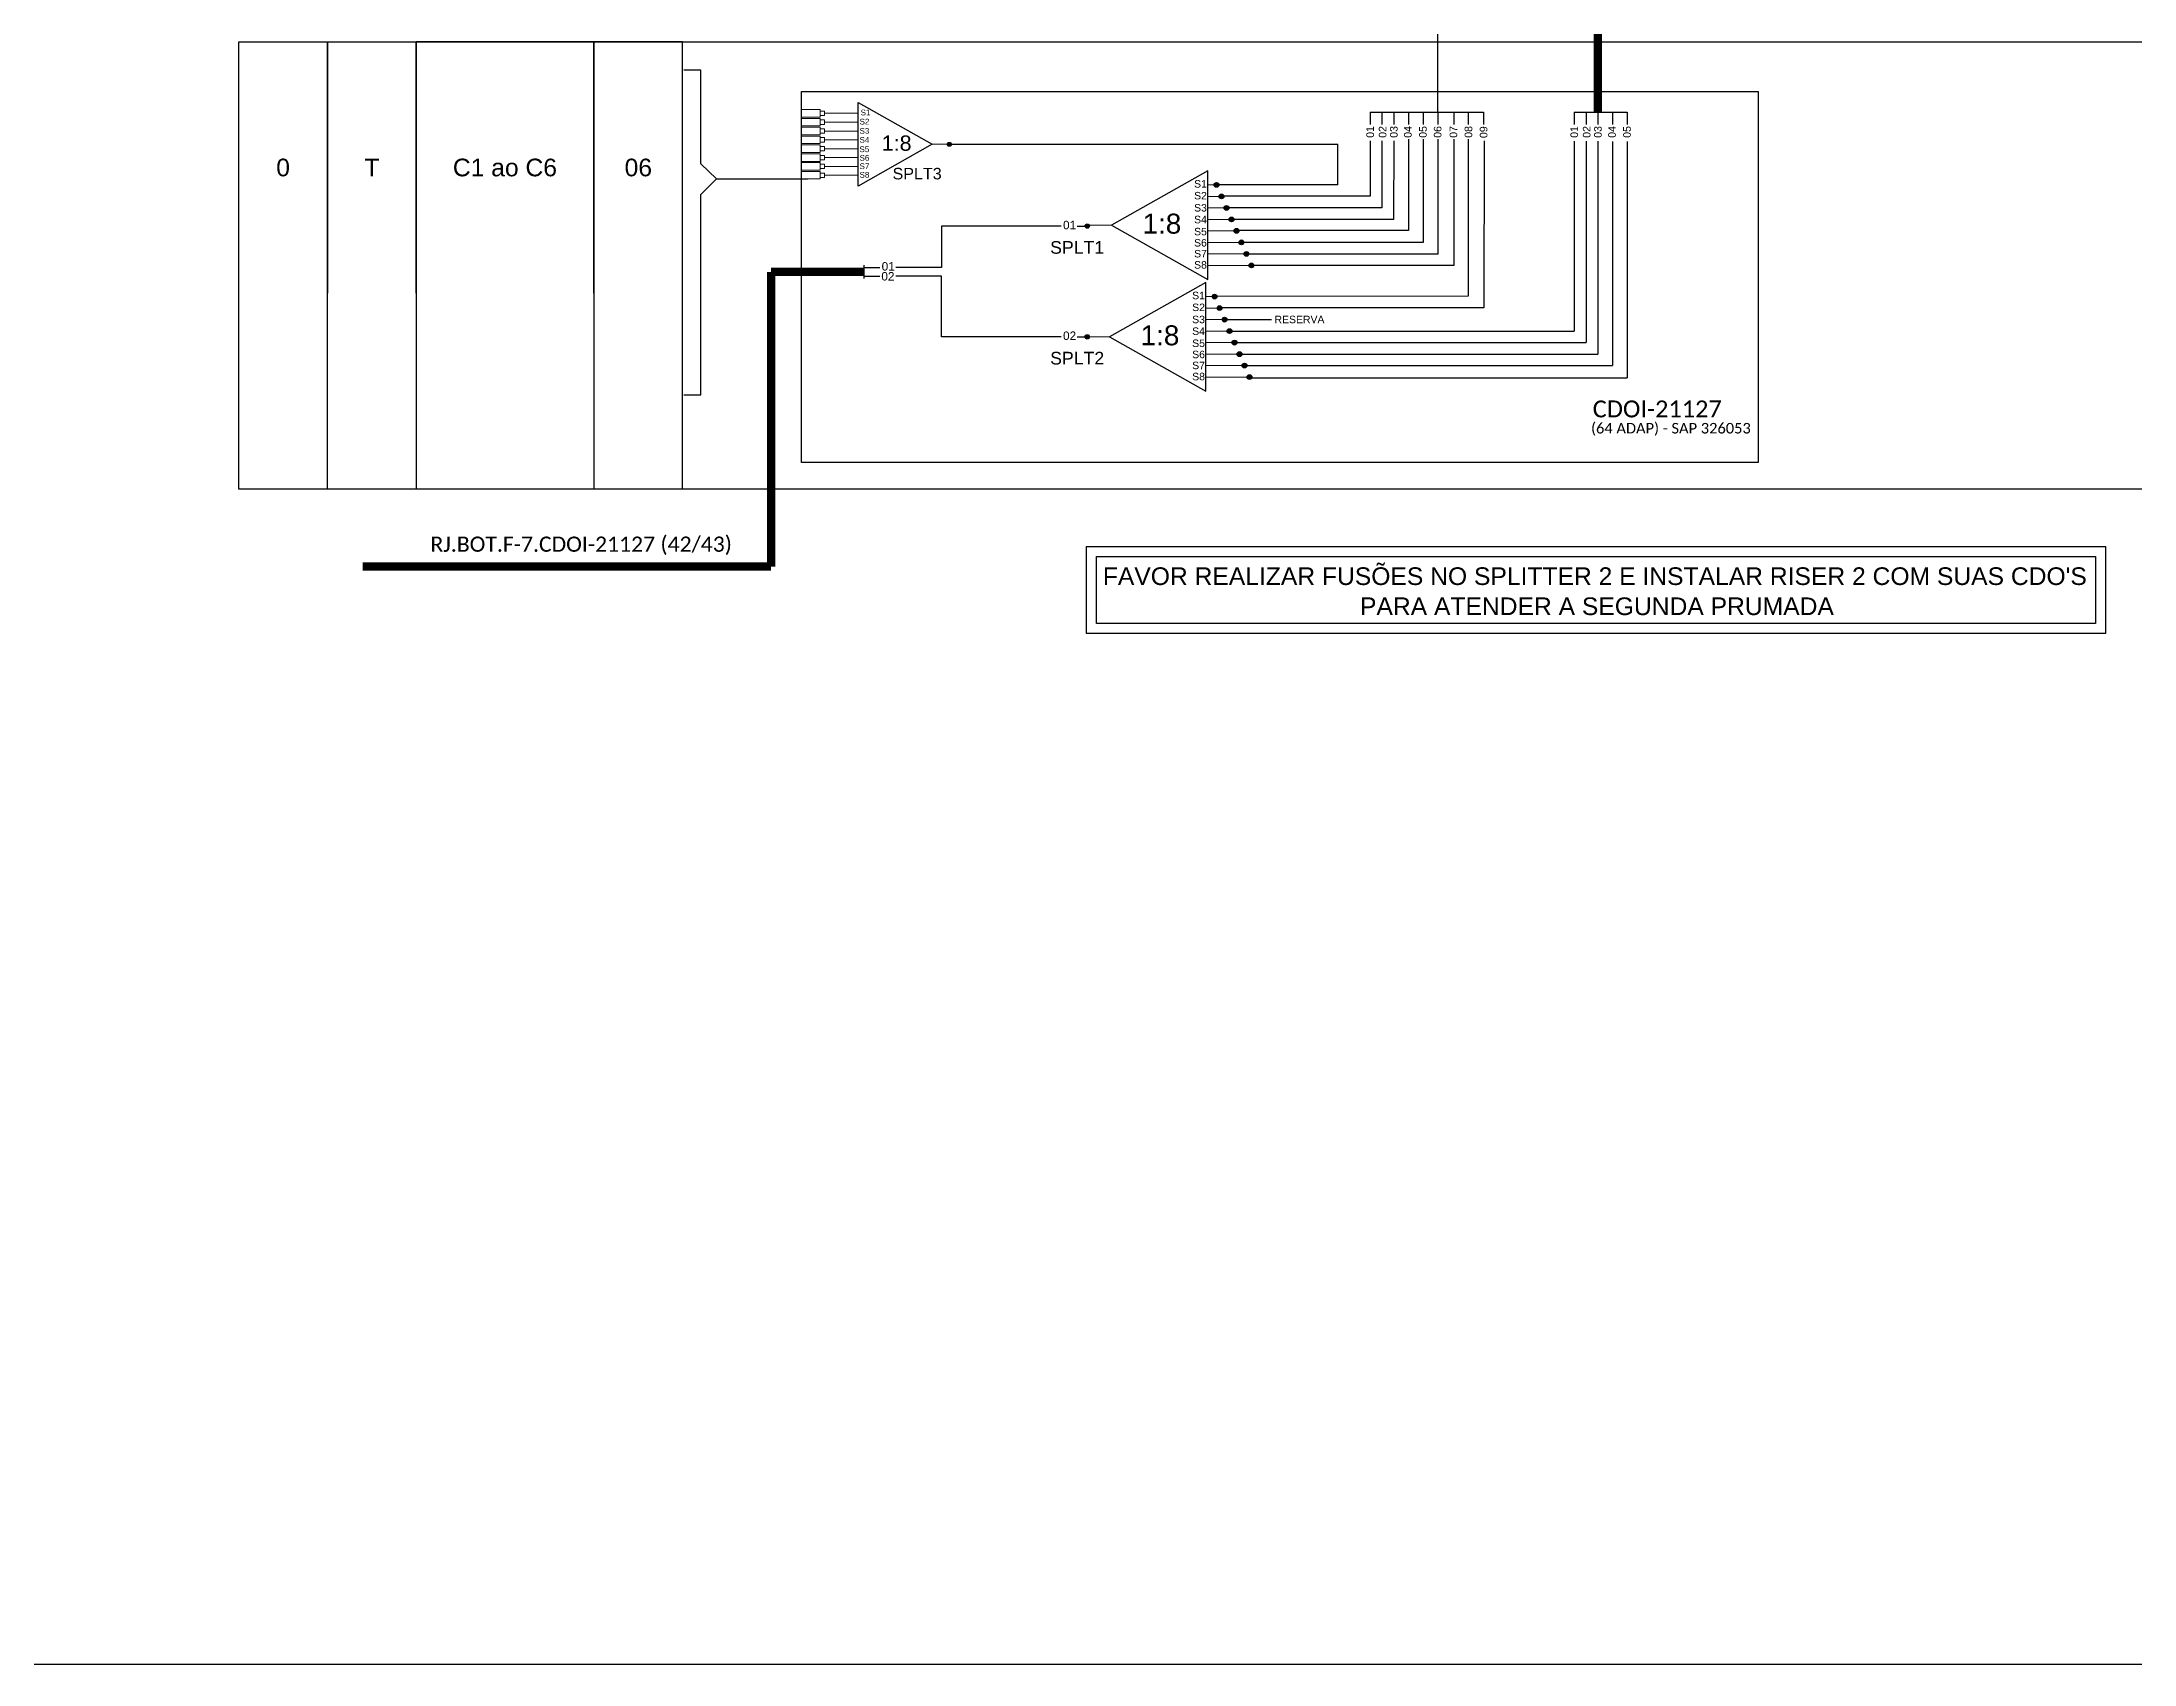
# Model space of a CAD drawing. Extents: x -89 to 1696, y 705 to 1299.
# Drawn here: x 1276.3 to 1549, y 705 to 916.4 of the extents above; entities that cross this region are included whole.
import ezdxf
from ezdxf.enums import TextEntityAlignment as Align

# ---------------------------------------------------------------- set-up
doc = ezdxf.new("R2010")
doc.units = 0
doc.styles.add('ARIAL', font='arial.ttf')
doc.styles.add('WMF-Calibri0', font='calibri.ttf')

msp = doc.modelspace()

# ---------------------------------------------------------------- hatches: boundary and pattern name
h = msp.add_hatch(color=256)
h.dxf.hatch_style = 1
edge = h.paths.add_edge_path()
edge.add_arc((1394.57, 903.05), 0.256, 0, 360)
h = msp.add_hatch(color=0)
h.dxf.hatch_style = 1
edge = h.paths.add_edge_path()
edge.add_arc((1429.39, 897.76), 0.314, 0, 360)
h = msp.add_hatch(color=0)
h.dxf.hatch_style = 1
edge = h.paths.add_edge_path()
edge.add_arc((1430.04, 896.26), 0.314, 0, 360)
h = msp.add_hatch(color=0)
h.dxf.hatch_style = 1
edge = h.paths.add_edge_path()
edge.add_arc((1430.69, 894.76), 0.314, 0, 360)
h = msp.add_hatch(color=256)
h.dxf.hatch_style = 1
edge = h.paths.add_edge_path()
edge.add_arc((1412.54, 892.39), 0.282, 0, 360)
h = msp.add_hatch(color=0)
h.dxf.hatch_style = 1
edge = h.paths.add_edge_path()
edge.add_arc((1431.34, 893.26), 0.314, 0, 360)
h = msp.add_hatch(color=0)
h.dxf.hatch_style = 1
edge = h.paths.add_edge_path()
edge.add_arc((1431.99, 891.77), 0.314, 0, 360)
h = msp.add_hatch(color=0)
h.dxf.hatch_style = 1
edge = h.paths.add_edge_path()
edge.add_arc((1432.64, 890.27), 0.314, 0, 360)
h = msp.add_hatch(color=0)
h.dxf.hatch_style = 1
edge = h.paths.add_edge_path()
edge.add_arc((1433.29, 888.77), 0.314, 0, 360)
h = msp.add_hatch(color=0)
h.dxf.hatch_style = 1
edge = h.paths.add_edge_path()
edge.add_arc((1433.94, 887.27), 0.314, 0, 360)
h = msp.add_hatch(color=0)
h.dxf.hatch_style = 1
edge = h.paths.add_edge_path()
edge.add_arc((1429.14, 883.21), 0.314, 0, 360)
h = msp.add_hatch(color=0)
h.dxf.hatch_style = 1
edge = h.paths.add_edge_path()
edge.add_arc((1429.79, 881.71), 0.314, 0, 360)
h = msp.add_hatch(color=0)
h.dxf.hatch_style = 1
edge = h.paths.add_edge_path()
edge.add_arc((1412.54, 877.96), 0.282, 0, 360)
h = msp.add_hatch(color=0)
h.dxf.hatch_style = 1
edge = h.paths.add_edge_path()
edge.add_arc((1430.44, 880.21), 0.314, 0, 360)
h = msp.add_hatch(color=3)
h.dxf.hatch_style = 1
edge = h.paths.add_edge_path()
edge.add_arc((1431.09, 878.71), 0.314, 0, 360)
h = msp.add_hatch(color=3)
h.dxf.hatch_style = 1
edge = h.paths.add_edge_path()
edge.add_arc((1431.74, 877.21), 0.314, 0, 360)
h = msp.add_hatch(color=3)
h.dxf.hatch_style = 1
edge = h.paths.add_edge_path()
edge.add_arc((1432.39, 875.71), 0.314, 0, 360)
h = msp.add_hatch(color=3)
h.dxf.hatch_style = 1
edge = h.paths.add_edge_path()
edge.add_arc((1433.04, 874.22), 0.314, 0, 360)
h = msp.add_hatch(color=3)
h.dxf.hatch_style = 1
edge = h.paths.add_edge_path()
edge.add_arc((1433.69, 872.72), 0.314, 0, 360)

# ---------------------------------------------------------------- linework, layer by layer
at = {"color": 0}
msp.add_line((1458.23, 907.22), (1458.23, 919.91), dxfattribs=at)
for p, q in [((1301.94, 916.4), (1313.51, 916.4)), ((1301.94, 858.12), (1301.94, 916.4)), ((1313.51, 916.4), (1325.08, 916.4)), ((1313.51, 858.12), (1313.51, 916.4)), ((1313.51, 916.4), (1313.51, 883.65)), ((1325.08, 916.4), (1558.7, 916.4)), ((1325.08, 883.65), (1325.08, 916.4)), ((1348.23, 916.4), (1325.08, 916.4)), ((1325.08, 916.4), (1325.08, 858.12)), ((1325.08, 916.4), (1325.08, 883.65)), ((1359.8, 916.4), (1348.23, 916.4)), ((1348.23, 916.4), (1348.23, 858.12)), ((1348.23, 883.65), (1348.23, 916.4)), ((1359.8, 858.12), (1359.8, 916.4)), ((1307.53, 858.12), (1301.94, 858.12)), ((1319.1, 858.12), (1307.53, 858.12)), ((1552.72, 858.12), (1319.1, 858.12))]:
    msp.add_line(p, q)
at = {"color": 5}
for p, q in [((1375.29, 909.95), (1500, 909.95)), ((1375.29, 861.57), (1375.29, 909.95)), ((1500, 909.95), (1500, 861.57)), ((1500, 861.57), (1375.29, 861.57))]:
    msp.add_line(p, q, dxfattribs=at)
at = {"color": 3}
msp.add_line((1383.44, 886.98), (1385.49, 886.98), dxfattribs=at)
at = {"color": 2}
for p, q in [((1393.56, 885.88), (1387.61, 885.88)), ((1393.56, 877.96), (1393.56, 885.88)), ((1409.15, 877.96), (1393.56, 877.96))]:
    msp.add_line(p, q, dxfattribs=at)
for points in [[(857, 705.02), (1695.56, 705.02), (1695.56, 1299.02), (857, 1299.02), (857, 705.02)], [(1382.68, 908.5), (1392.34, 903.05), (1382.68, 897.61), (1382.68, 908.5)], [(1428.25, 899.6), (1415.69, 892.51), (1428.25, 885.43), (1428.25, 899.6)], [(1383.44, 887.29), (1383.44, 885.57)]]:
    msp.add_lwpolyline(points)
at = {"color": 6, "const_width": 1.1}
msp.add_lwpolyline([(1479.09, 919.91), (1479.09, 907.22)], dxfattribs=at)
at = {"color": 3}
for points in [[(1359.98, 870.41), (1362.17, 870.41), (1362.17, 896.53), (1364.24, 898.53), (1362.17, 900.52), (1362.17, 912.69), (1359.98, 912.69)], [(1409.15, 892.39), (1393.56, 892.39), (1393.56, 886.98), (1387.6, 886.98)], [(1411.22, 892.39), (1412.54, 892.39)]]:
    msp.add_lwpolyline(points, dxfattribs=at)
at = {"lineweight": 0}
for points in [[(1377.72, 907.58), (1375.31, 907.58)], [(1377.72, 906.6), (1375.31, 906.6)], [(1377.72, 906.43), (1375.31, 906.43)], [(1377.72, 905.44), (1375.31, 905.44)], [(1377.72, 907.58), (1377.72, 906.6)], [(1377.72, 906.43), (1377.72, 905.44)], [(1378.3, 907.09), (1382.68, 907.09)], [(1382.68, 905.94), (1378.3, 905.94)], [(1377.72, 905.28), (1375.31, 905.28)], [(1377.72, 904.29), (1375.31, 904.29)], [(1377.72, 904.12), (1375.31, 904.12)], [(1377.72, 903.14), (1375.31, 903.14)], [(1377.72, 902.97), (1375.31, 902.97)], [(1377.72, 905.28), (1377.72, 904.29)], [(1377.72, 904.12), (1377.72, 903.14)], [(1377.72, 902.97), (1377.72, 901.98)], [(1382.68, 904.78), (1378.3, 904.78)], [(1382.68, 903.63), (1378.3, 903.63)], [(1392.34, 903.05), (1394.57, 903.05)], [(1377.72, 901.98), (1375.31, 901.98)], [(1377.72, 901.82), (1375.31, 901.82)], [(1377.72, 900.83), (1375.31, 900.83)], [(1377.72, 900.66), (1375.31, 900.66)], [(1377.72, 901.82), (1377.72, 900.83)], [(1377.72, 900.66), (1377.72, 899.68)], [(1382.68, 902.48), (1378.3, 902.48)], [(1382.68, 901.32), (1378.3, 901.32)], [(1382.68, 900.17), (1378.3, 900.17)], [(1377.72, 899.68), (1375.31, 899.68)], [(1377.72, 899.51), (1375.31, 899.51)], [(1377.72, 898.53), (1375.31, 898.53)], [(1377.72, 899.51), (1377.72, 898.53)], [(1382.68, 899.02), (1378.3, 899.02)], [(1429.39, 897.76), (1428.25, 897.76)], [(1428.25, 896.26), (1430.04, 896.26)], [(1428.25, 894.76), (1430.69, 894.76)], [(1415.69, 892.51), (1412.79, 892.51)], [(1428.25, 893.26), (1431.34, 893.26)], [(1428.25, 891.77), (1431.99, 891.77)], [(1428.25, 890.27), (1432.64, 890.27)], [(1428.25, 888.77), (1433.29, 888.77)], [(1428.25, 887.27), (1433.94, 887.27)]]:
    msp.add_lwpolyline(points, dxfattribs=at)
for points in [[(1378.3, 907.38), (1377.72, 907.38), (1377.72, 906.8), (1378.3, 906.8)], [(1378.3, 906.22), (1377.72, 906.22), (1377.72, 905.65), (1378.3, 905.65)], [(1378.3, 905.07), (1377.72, 905.07), (1377.72, 904.5), (1378.3, 904.5)], [(1378.3, 903.92), (1377.72, 903.92), (1377.72, 903.34), (1378.3, 903.34)], [(1378.3, 902.76), (1377.72, 902.76), (1377.72, 902.19), (1378.3, 902.19)], [(1378.3, 901.61), (1377.72, 901.61), (1377.72, 901.04), (1378.3, 901.04)], [(1378.3, 900.46), (1377.72, 900.46), (1377.72, 899.89), (1378.3, 899.89)], [(1378.3, 899.3), (1377.72, 899.3), (1377.72, 898.73), (1378.3, 898.73)]]:
    msp.add_lwpolyline(points, close=True, dxfattribs=at)
at = {"color": 0}
for points in [[(1449.42, 907.22), (1449.42, 905.65)], [(1449.42, 907.22), (1464.2, 907.22)], [(1450.95, 907.22), (1450.95, 905.65)], [(1452.49, 907.22), (1452.49, 905.65)], [(1454.4, 907.22), (1454.4, 905.62)], [(1456.32, 907.22), (1456.32, 905.63)], [(1458.23, 907.22), (1458.23, 905.62)], [(1460.31, 907.22), (1460.31, 905.63)], [(1462.19, 907.22), (1462.19, 905.63)], [(1464.2, 907.22), (1464.2, 905.62)], [(1462.19, 903.7), (1462.18, 883.26), (1429.14, 883.21)], [(1464.27, 903.49), (1464.24, 881.76), (1430.1, 881.76)], [(1449.42, 903.5), (1449.4, 896.31), (1430.35, 896.31)], [(1450.95, 903.5), (1450.95, 894.76), (1431.01, 894.76)], [(1452.49, 903.5), (1452.48, 893.27), (1431.66, 893.27)], [(1454.4, 903.7), (1454.4, 891.8), (1432.3, 891.8)], [(1456.32, 903.7), (1456.32, 890.25), (1432.96, 890.25)], [(1458.23, 903.7), (1458.23, 888.75), (1433.61, 888.75)], [(1460.31, 903.7), (1460.31, 887.27), (1434.26, 887.27)], [(1429.08, 897.81), (1429.08, 897.81)], [(1445.19, 897.76), (1429.39, 897.76)], [(1428.83, 883.26), (1428.82, 883.26)]]:
    msp.add_lwpolyline(points, dxfattribs=at)
at = {"color": 6}
for points in [[(1476.03, 907.22), (1476.03, 905.65)], [(1476.03, 907.22), (1482.92, 907.22)], [(1477.56, 907.22), (1477.56, 905.65)], [(1479.09, 907.22), (1479.09, 905.65)], [(1481, 907.22), (1481, 905.62)], [(1482.92, 907.22), (1482.92, 905.63)]]:
    msp.add_lwpolyline(points, dxfattribs=at)
at = {"color": 0, "ltscale": 0.5}
for points in [[(1394.48, 903.05), (1445.19, 903.05)], [(1445.19, 897.76), (1445.19, 903.05)]]:
    msp.add_lwpolyline(points, dxfattribs=at)
at = {"color": 6, "ltscale": 0.5}
for points in [[(1476.03, 903.45), (1476.03, 878.71)], [(1477.56, 903.45), (1477.56, 877.21)], [(1479.09, 903.45), (1479.09, 875.71)], [(1481, 903.42), (1481, 874.22)], [(1482.92, 903.43), (1482.92, 872.61)], [(1431.09, 878.71), (1476.03, 878.71)], [(1431.74, 877.21), (1477.56, 877.21)], [(1432.39, 875.71), (1479.09, 875.71)], [(1433.04, 874.22), (1481, 874.22)], [(1433.4, 872.61), (1482.92, 872.61)]]:
    msp.add_lwpolyline(points, dxfattribs=at)
at = {"color": 3, "ltscale": 0.5}
msp.add_lwpolyline([(1364.24, 898.53), (1376.13, 898.53)], dxfattribs=at)
at = {"color": 0, "const_width": 1.1}
for points in [[(1371.33, 848.03), (1371.33, 886.43)], [(1383.44, 886.43), (1371.33, 886.43)], [(1318.11, 848.03), (1371.33, 848.03)]]:
    msp.add_lwpolyline(points, dxfattribs=at)
at = {"color": 2}
for points in [[(1383.44, 885.88), (1385.49, 885.88)], [(1411.22, 877.96), (1412.54, 877.96)]]:
    msp.add_lwpolyline(points, dxfattribs=at)
at = {"color": 5}
msp.add_lwpolyline([(1428, 885.04), (1415.43, 877.96), (1428, 870.88), (1428, 885.04)], dxfattribs=at)
at = {"color": 7, "lineweight": 0}
for points in [[(1429.14, 883.21), (1428, 883.21)], [(1428, 881.71), (1429.79, 881.71)], [(1428, 880.21), (1430.44, 880.21)]]:
    msp.add_lwpolyline(points, dxfattribs=at)
at = {"color": 5, "lineweight": 0}
for points in [[(1428, 878.71), (1431.09, 878.71)], [(1415.43, 877.96), (1412.54, 877.96)], [(1428, 877.21), (1431.74, 877.21)], [(1428, 875.71), (1432.39, 875.71)], [(1428, 874.22), (1433.04, 874.22)], [(1428, 872.72), (1433.69, 872.72)]]:
    msp.add_lwpolyline(points, dxfattribs=at)
at = {"ltscale": 0.5}
msp.add_lwpolyline([(1430.44, 880.21), (1436.57, 880.21)], dxfattribs=at)
at = {"color": 1, "ltscale": 0.5}
for points in [[(1412.45, 850.64), (1545.28, 850.64), (1545.28, 839.31), (1412.45, 839.31)], [(1413.75, 849.34), (1543.98, 849.34), (1543.98, 840.61), (1413.75, 840.61)]]:
    msp.add_lwpolyline(points, close=True, dxfattribs=at)
for centre, radius in [((1394.57, 903.05), 0.256), ((1412.54, 892.39), 0.282)]:
    msp.add_circle(centre, radius)
at = {"color": 0}
for centre, radius in [((1429.39, 897.76), 0.314), ((1430.04, 896.26), 0.314), ((1430.69, 894.76), 0.314), ((1431.34, 893.26), 0.314), ((1431.99, 891.77), 0.314), ((1432.64, 890.27), 0.314), ((1433.29, 888.77), 0.314), ((1433.94, 887.27), 0.314), ((1429.14, 883.21), 0.314), ((1429.79, 881.71), 0.314), ((1412.54, 877.96), 0.282), ((1430.44, 880.21), 0.314)]:
    msp.add_circle(centre, radius, dxfattribs=at)
at = {"color": 3}
for centre in [(1431.09, 878.71), (1431.74, 877.21), (1432.39, 875.71), (1433.04, 874.22), (1433.69, 872.72)]:
    msp.add_circle(centre, 0.314, dxfattribs=at)

# ---------------------------------------------------------------- texts
at = {"style": 'ARIAL'}
for s, height, p in [('S2', 0.75, (1382.87, 905.63)), ('S1', 0.75, (1383, 906.82)), ('S5', 0.75, (1382.85, 902.03)), ('S3', 0.75, (1382.86, 904.42)), ('S4', 0.75, (1382.86, 903.25)), ('1:8', 2, (1385.76, 902.2)), ('S6', 0.75, (1382.86, 900.91)), ('S7', 0.75, (1382.86, 899.82)), ('S8', 0.75, (1382.86, 898.7)), ('S1', 0.975, (1426.47, 897.41)), ('S2', 0.975, (1426.47, 895.87)), ('S3', 0.975, (1426.47, 894.29)), ('1:8', 2.6, (1419.75, 891.41)), ('S4', 0.975, (1426.47, 892.76)), ('S5', 0.975, (1426.47, 891.19)), ('S6', 0.975, (1426.47, 889.73)), ('S7', 0.975, (1426.47, 888.31)), ('S8', 0.975, (1426.47, 886.85)), ('RESERVA', 0.975, (1436.95, 879.74))]:
    msp.add_text(s, height=height, dxfattribs=at).set_placement(p)
at = {"color": 0, "style": 'ARIAL'}
for s, p in [('01', (1449.42, 904.66)), ('02', (1451.04, 904.66)), ('03', (1452.5, 904.66)), ('04', (1454.33, 904.66)), ('05', (1456.29, 904.66)), ('06', (1458.21, 904.66)), ('07', (1460.27, 904.66)), ('08', (1462.23, 904.66)), ('09', (1464.2, 904.63))]:
    msp.add_text(s, height=0.992, rotation=90, dxfattribs=at).set_placement(p, align=Align.MIDDLE_CENTER)
at = {"style": 'ARIAL'}
for s, p in [('01', (1476.02, 904.66)), ('02', (1477.64, 904.66)), ('03', (1479.1, 904.66)), ('04', (1480.94, 904.66)), ('05', (1482.89, 904.66))]:
    msp.add_text(s, height=0.992, rotation=90, dxfattribs=at).set_placement(p, align=Align.MIDDLE_CENTER)
for s, height, p in [('0', 2.3, (1307.73, 900.03)), ('T', 2.3, (1319.3, 900.03)), ('C1 ao C6', 2.3, (1336.64, 900.03)), ('06', 2.3, (1354.03, 900.03)), ('01', 1.1, (1410.24, 892.53)), ('02', 1.1, (1386.56, 885.85)), ('01', 1.1, (1386.6, 887.15)), ('02', 1.1, (1410.24, 878.11))]:
    msp.add_text(s, height=height, dxfattribs=at).set_placement(p, align=Align.MIDDLE_CENTER)
for s, height, p in [('SPLT3', 1.5, (1390.37, 898.48)), ('SPLT1', 1.65, (1411.23, 888.79)), ('SPLT2', 1.65, (1411.23, 874.36))]:
    msp.add_text(s, height=height, dxfattribs=at).set_placement(p, align=Align.CENTER)
at = {"color": 5}
for s, height, style, p in [('S1', 0.975, 'ARIAL', (1426.22, 882.86)), ('S2', 0.975, 'ARIAL', (1426.22, 881.32)), ('1:8', 2.6, 'ARIAL', (1419.5, 876.86)), ('S3', 0.975, 'ARIAL', (1426.22, 879.74)), ('S4', 0.975, 'ARIAL', (1426.22, 878.21)), ('S5', 0.975, 'ARIAL', (1426.22, 876.64)), ('S6', 0.975, 'ARIAL', (1426.22, 875.18)), ('S7', 0.975, 'ARIAL', (1426.22, 873.75)), ('S8', 0.975, 'ARIAL', (1426.22, 872.3)), ('CDOI-21127', 2.2, 'WMF-Calibri0', (1478.43, 867.47))]:
    msp.add_text(s, height=height, dxfattribs=dict(at, style=style)).set_placement(p)
at = {"color": 5, "style": 'WMF-Calibri0'}
msp.add_text('(64 ADAP) - SAP 326053', height=1.375, dxfattribs=at).set_placement((1488.62, 865.37), align=Align.CENTER)
at = {"color": 0, "style": 'WMF-Calibri0'}
msp.add_text('RJ.BOT.F-7.CDOI-21127 (42/43)', height=1.98, dxfattribs=at).set_placement((1346.58, 850.95, 2.2), align=Align.MIDDLE_CENTER)
at = {"color": 1, "style": 'ARIAL'}
for s, p in [("FAVOR REALIZAR FUSÕES NO SPLITTER 2 E INSTALAR RISER 2 COM SUAS CDO'S", (1478.7, 846.78)), ('PARA ATENDER A SEGUNDA PRUMADA', (1478.98, 842.86))]:
    msp.add_text(s, height=2.3, dxfattribs=at).set_placement(p, align=Align.MIDDLE_CENTER)

doc.saveas('drawing.dxf')
